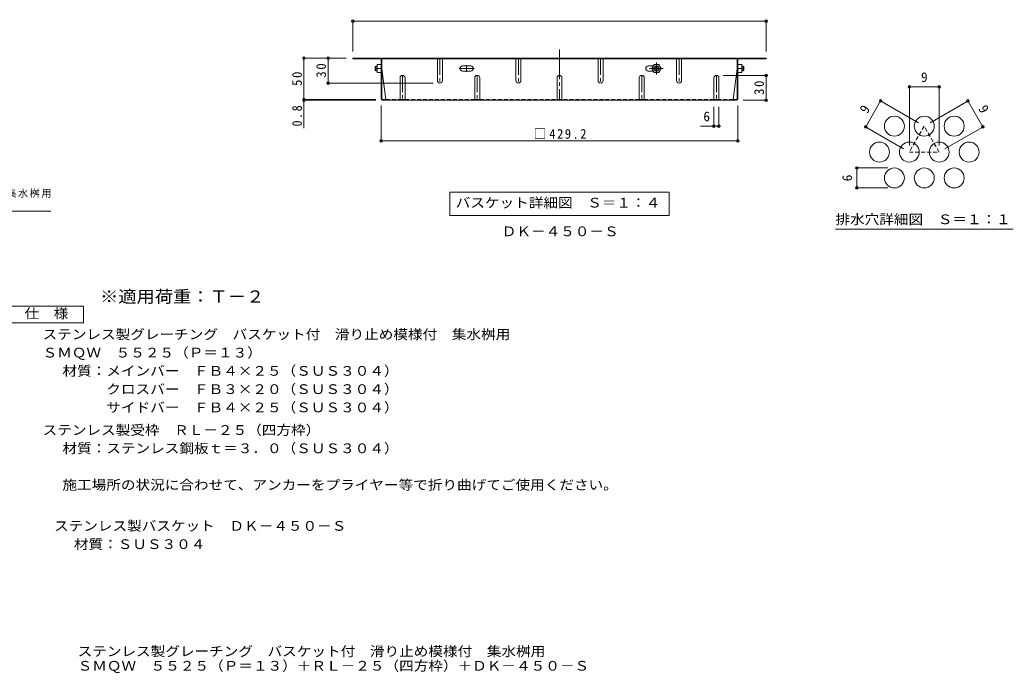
# Model space of a CAD drawing. Units: millimetres at full size, sheet at 1:4, with parts at other scales. Extents: x -887 to 1015, y -780 to 760.
# Drawn here: x -215 to 981, y -780 to 7 of the extents above; entities that cross this region are included whole.
import ezdxf
from ezdxf.enums import TextEntityAlignment as Align

# ---------------------------------------------------------------- set-up
doc = ezdxf.new("R2010")
doc.units = ezdxf.units.MM
doc.header["$LTSCALE"] = 4
doc.header["$PDMODE"] = 32
doc.header["$PDSIZE"] = 3.2
for name, pattern in [('CHAIN1', [8, 5, -1, 1, -1]), ('CHAIN2', [12, 9, -1, 1, -1]), ('DASHED1', [1.8, 1.2, -0.6])]:
    doc.linetypes.add(name, pattern=pattern)
for name, color, linetype, lineweight in [('A-1_躯体', 2, 'Continuous', 9), ('A-4_その他', 7, 'Continuous', 9), ('A-5_文字', 7, 'Continuous', 9), ('A-7_ハッチ', 2, 'Continuous', 9), ('A-8_記号', 2, 'Continuous', 9), ('A-B_ﾊｯﾁ', 2, 'Continuous', 9), ('D-4_その他', 7, 'Continuous', 9), ('D-5_文字', 7, 'Continuous', 9), ('F-4_F-4ﾚｲﾔ', 7, 'Continuous', 9), ('F-5_F-5ﾚｲﾔ', 7, 'Continuous', 9), ('F-6_F-6ﾚｲﾔ', 2, 'Continuous', 9), ('F-7_F-7ﾚｲﾔ', 2, 'Continuous', 9)]:
    doc.layers.add(name, color=color, linetype=linetype, lineweight=lineweight)
doc.styles.add('ＭＳ ゴシック', font='')
doc.styles.get('ＭＳ ゴシック').set_extended_font_data('MS Gothic')

msp = doc.modelspace()

# ---------------------------------------------------------------- linework, layer by layer
at = {"layer": 'A-4_その他'}
for p, q in [((185.79, 6.111), (185.79, -31.548)), ((185.79, 4.911), (683.397, 4.911)), ((683.397, 6.111), (683.397, -31.548)), ((125.709, -39.548), (177.79, -39.548)), ((126.909, -39.548), (126.909, -89.548)), ((155.93, -39.548), (155.93, -69.548)), ((154.73, -69.548), (282.593, -69.548)), ((684.597, -60.348), (631.593, -60.348)), ((683.397, -90.348), (683.397, -60.348)), ((125.709, -89.548), (213.46, -89.548)), ((125.709, -90.348), (213.593, -90.348)), ((126.909, -89.548), (126.909, -124.066)), ((684.597, -90.348), (655.593, -90.348)), ((219.993, -140.506), (219.993, -96.748)), ((620.593, -122.672), (620.593, -98.348)), ((626.593, -122.672), (626.593, -98.348)), ((649.193, -140.506), (649.193, -96.748)), ((604.361, -121.472), (626.593, -121.472)), ((219.993, -139.306), (649.193, -139.306))]:
    msp.add_line(p, q, dxfattribs=at)
for p in [(185.79, 4.911), (683.397, 4.911), (126.909, -39.548), (155.93, -39.548), (683.397, -60.348), (155.93, -69.548), (126.909, -89.548), (126.909, -90.348), (683.397, -90.348), (620.593, -121.472), (626.593, -121.472), (219.993, -139.306), (649.193, -139.306)]:
    msp.add_point(p, dxfattribs=at)
at = {"layer": 'A-5_文字'}
for p, q in [((302.393, -200.984), (566.793, -200.984)), ((302.393, -200.984), (302.393, -228.984)), ((566.793, -200.984), (566.793, -228.984)), ((302.393, -228.984), (566.793, -228.984))]:
    msp.add_line(p, q, dxfattribs=at)
at = {"layer": 'A-7_ハッチ', "linetype": 'CHAIN2'}
msp.add_line((434.593, -28.975), (434.593, -90.348), dxfattribs=at)
at = {"layer": 'A-7_ハッチ'}
for p, q in [((219.193, -39.548), (185.79, -39.548)), ((185.79, -39.548), (185.79, -40.348)), ((219.327, -40.348), (185.79, -40.348)), ((219.993, -88.748), (219.993, -41.015)), ((648.393, -39.548), (220.793, -39.548)), ((220.793, -88.881), (220.793, -39.548)), ((648.393, -40.348), (220.793, -40.348)), ((260.794, -39.548), (260.794, -40.348)), ((608.392, -39.548), (608.392, -40.348)), ((648.393, -88.881), (648.393, -39.548)), ((649.193, -88.748), (649.193, -41.015)), ((649.86, -40.348), (683.397, -40.348)), ((649.993, -39.548), (683.397, -39.548)), ((683.397, -39.548), (683.397, -40.348)), ((220.793, -52.548), (225.405, -89.548)), ((327.693, -48.948), (317.893, -48.948)), ((317.893, -55.148), (327.693, -55.148)), ((541.493, -48.948), (547.433, -48.948)), ((547.433, -55.148), (541.493, -55.148)), ((648.393, -52.548), (643.781, -89.548)), ((221.46, -89.548), (225.405, -89.548)), ((647.593, -90.348), (221.593, -90.348)), ((647.727, -89.548), (643.781, -89.548))]:
    msp.add_line(p, q, dxfattribs=at)
at = {"layer": 'A-7_ハッチ', "linetype": 'CHAIN1'}
for p, q in [((313.793, -52.048), (331.793, -52.048)), ((322.793, -56.148), (322.793, -47.948))]:
    msp.add_line(p, q, dxfattribs=at)
at = {"layer": 'A-7_ハッチ', "linetype": 'DASHED1'}
for p, q in [((225.405, -89.548), (242.593, -89.548)), ((248.593, -89.548), (332.593, -89.548)), ((338.593, -89.548), (431.593, -89.548)), ((530.593, -89.548), (437.593, -89.548)), ((620.593, -89.548), (536.593, -89.548)), ((643.781, -89.548), (626.593, -89.548))]:
    msp.add_line(p, q, dxfattribs=at)
at = {"layer": 'A-7_ハッチ'}
for centre, radius, start, end in [((219.193, -41.148), 1.6, 0, 90), ((219.327, -41.015), 0.667, 0, 90), ((649.993, -41.148), 1.6, 90, 180), ((649.86, -41.015), 0.667, 90, 180), ((317.893, -52.048), 3.1, 90, 270), ((327.693, -52.048), 3.1, 270, 90), ((541.493, -52.048), 3.1, 90, 270), ((221.593, -88.748), 1.6, 180, 270), ((221.46, -88.881), 0.667, 180, 270), ((224.605, -89.548), 0.8, 270, 0), ((644.581, -89.548), 0.8, 180, 270), ((647.593, -88.748), 1.6, 270, 0), ((647.727, -88.881), 0.667, 270, 0)]:
    msp.add_arc(centre, radius, start, end, dxfattribs=at)
at = {"layer": 'A-8_記号', "linetype": 'DASHED1'}
for p, q in [((287.593, -40.748), (287.593, -39.548)), ((293.593, -40.748), (293.593, -39.548)), ((382.093, -40.748), (382.093, -39.548)), ((388.093, -40.748), (388.093, -39.548)), ((481.093, -40.748), (481.093, -39.548)), ((487.093, -40.748), (487.093, -39.548)), ((575.593, -40.748), (575.593, -39.548)), ((581.593, -40.748), (581.593, -39.548))]:
    msp.add_line(p, q, dxfattribs=at)
at = {"layer": 'A-8_記号'}
for p, q in [((287.593, -66.548), (287.593, -40.348)), ((293.593, -66.548), (293.593, -40.348)), ((382.093, -66.548), (382.093, -40.348)), ((388.093, -66.548), (388.093, -40.348)), ((481.093, -66.548), (481.093, -40.348)), ((487.093, -66.548), (487.093, -40.348)), ((575.593, -66.548), (575.593, -40.348)), ((581.593, -66.548), (581.593, -40.348)), ((242.593, -63.348), (242.593, -90.348)), ((248.593, -63.348), (248.593, -90.348)), ((332.593, -63.348), (332.593, -90.348)), ((338.593, -63.348), (338.593, -90.348)), ((431.593, -63.348), (431.593, -90.348)), ((437.593, -63.348), (437.593, -90.348)), ((530.593, -63.348), (530.593, -90.348)), ((536.593, -63.348), (536.593, -90.348)), ((620.593, -63.348), (620.593, -90.348)), ((626.593, -63.348), (626.593, -90.348)), ((242.593, -89.548), (248.593, -89.548)), ((332.593, -89.548), (338.593, -89.548)), ((431.593, -89.548), (437.593, -89.548)), ((530.593, -89.548), (536.593, -89.548)), ((620.593, -89.548), (626.593, -89.548))]:
    msp.add_line(p, q, dxfattribs=at)
at = {"layer": 'A-8_記号', "linetype": 'CHAIN1'}
for p, q in [((290.593, -39.548), (290.593, -69.548)), ((385.093, -39.548), (385.093, -69.548)), ((484.093, -39.548), (484.093, -69.548)), ((578.593, -39.548), (578.593, -69.548)), ((245.593, -60.348), (245.593, -90.748)), ((335.593, -60.348), (335.593, -90.748)), ((533.593, -60.348), (533.593, -90.748)), ((623.593, -60.348), (623.593, -90.348))]:
    msp.add_line(p, q, dxfattribs=at)
at = {"layer": 'A-8_記号'}
for centre, start, end in [((245.593, -63.348), 0, 180), ((290.593, -66.548), 180, 0), ((335.593, -63.348), 0, 180), ((385.093, -66.548), 180, 0), ((434.593, -63.348), 0, 180), ((484.093, -66.548), 180, 0), ((533.593, -63.348), 0, 180), ((578.593, -66.548), 180, 0), ((623.593, -63.348), 0, 180)]:
    msp.add_arc(centre, 3, start, end, dxfattribs=at)
at = {"layer": 'A-B_ﾊｯﾁ'}
for p, q in [((214.993, -57.048), (214.993, -47.048)), ((219.993, -47.048), (214.993, -47.048)), ((545.643, -52.048), (548.53, -47.048)), ((548.53, -47.048), (554.256, -47.048)), ((557.143, -52.048), (554.256, -47.048)), ((649.193, -47.048), (654.193, -47.048)), ((654.193, -57.048), (654.193, -47.048)), ((219.993, -57.048), (214.993, -57.048)), ((219.993, -52.048), (215.426, -52.048)), ((545.643, -52.048), (548.53, -57.048)), ((548.53, -57.048), (554.256, -57.048)), ((557.143, -52.048), (554.256, -57.048)), ((649.193, -52.048), (653.76, -52.048)), ((649.193, -57.048), (654.193, -57.048))]:
    msp.add_line(p, q, dxfattribs=at)
at = {"layer": 'A-B_ﾊｯﾁ', "linetype": 'CHAIN1'}
for p, q in [((551.393, -44.678), (551.393, -59.438)), ((212.307, -52.048), (215.368, -52.048)), ((542.865, -52.048), (559.373, -52.048)), ((656.88, -52.048), (653.818, -52.048))]:
    msp.add_line(p, q, dxfattribs=at)
at = {"layer": 'A-B_ﾊｯﾁ', "color": 3}
for p, q in [((213.293, -49.048), (212.793, -49.548)), ((212.793, -54.548), (212.793, -49.548)), ((213.293, -55.048), (212.793, -54.548)), ((213.293, -55.048), (213.293, -49.048)), ((214.993, -49.048), (213.293, -49.048)), ((214.993, -55.048), (213.293, -55.048)), ((654.193, -49.048), (655.893, -49.048)), ((654.193, -55.048), (655.893, -55.048)), ((655.893, -49.048), (656.393, -49.548)), ((655.893, -55.048), (655.893, -49.048)), ((655.893, -55.048), (656.393, -54.548)), ((656.393, -54.548), (656.393, -49.548))]:
    msp.add_line(p, q, dxfattribs=at)
at = {"layer": 'A-B_ﾊｯﾁ'}
msp.add_circle((551.393, -52.048), 5, dxfattribs=at)
at = {"layer": 'A-B_ﾊｯﾁ', "color": 3}
for radius in [3, 2.458]:
    msp.add_circle((551.393, -52.048), radius, dxfattribs=at)
at = {"layer": 'A-B_ﾊｯﾁ'}
for centre, start, end in [((222.426, -49.548), 160.34634, 199.65367), ((646.76, -49.548), 340.34633, 19.65366), ((222.426, -54.548), 160.34634, 199.65367), ((646.76, -54.548), 340.34633, 19.65366)]:
    msp.add_arc(centre, 7.433, start, end, dxfattribs=at)
at = {"layer": 'D-5_文字'}
msp.add_line((-443.426, -223.798), (-178.046, -223.798), dxfattribs=at)
msp.add_lwpolyline([(-228.713, -358.337), (-228.713, -338.337), (-138.713, -338.337), (-138.713, -358.337)], close=True, dxfattribs=at)
at = {"layer": 'F-4_F-4ﾚｲﾔ'}
for p, q in [((855.869, -73.09), (855.869, -144.668)), ((855.869, -74.29), (891.869, -74.29)), ((891.869, -73.09), (891.869, -144.668)), ((803.346, -122.344), (821.346, -91.167)), ((820.307, -90.567), (866.941, -117.491)), ((927.431, -90.567), (880.797, -117.491)), ((944.392, -122.344), (926.392, -91.167)), ((802.307, -121.744), (848.941, -148.668)), ((945.431, -121.744), (898.797, -148.668)), ((791.588, -171.845), (829.869, -171.845)), ((792.788, -195.845), (792.788, -171.845)), ((791.588, -195.845), (829.869, -195.845))]:
    msp.add_line(p, q, dxfattribs=at)
for p in [(855.869, -74.29), (891.869, -74.29), (821.346, -91.167), (926.392, -91.167), (803.346, -122.344), (944.392, -122.344), (792.788, -171.845), (792.788, -195.845)]:
    msp.add_point(p, dxfattribs=at)
at = {"layer": 'F-6_F-6ﾚｲﾔ', "linetype": 'DASHED1'}
msp.add_lwpolyline([(873.869, -121.491), (855.869, -152.668), (891.869, -152.668)], close=True, dxfattribs=at)
at = {"layer": 'F-6_F-6ﾚｲﾔ'}
for centre in [(837.869, -121.491), (873.869, -121.491), (909.869, -121.491), (819.869, -152.668), (855.869, -152.668), (891.869, -152.668), (927.869, -152.668), (837.869, -183.845), (873.869, -183.845), (909.869, -183.845)]:
    msp.add_circle(centre, 12, dxfattribs=at)
at = {"layer": 'F-7_F-7ﾚｲﾔ', "color": 7}
msp.add_line((766.869, -245.459), (980.869, -245.459), dxfattribs=at)

# ---------------------------------------------------------------- texts
at = {"layer": 'A-1_躯体', "style": 'ＭＳ ゴシック', "width": 1.1}
msp.add_text('ＤＫ－４５０－Ｓ', height=11.73, dxfattribs=at).set_placement((365.061, -257.493), align=Align.BOTTOM_LEFT)
at = {"layer": 'A-4_その他', "color": 2, "style": 'ＭＳ ゴシック'}
msp.add_text('6', height=11.73, dxfattribs=at).set_placement((607.856, -119.072), align=Align.BOTTOM_LEFT)
at = {"layer": 'A-4_その他', "color": 2, "char_height": 11.73, "attachment_point": 7, "rotation": 90, "style": 'ＭＳ ゴシック'}
for s, insert in [('\\T1.27;\\W0.95;30', (153.53, -63.048)), ('\\T1.27;\\W0.95;50', (124.509, -73.048)), ('\\T1.27;\\W0.95;30', (680.997, -83.848)), ('\\T1.27;\\W0.9;0.8', (124.509, -121.811))]:
    msp.add_mtext(s, dxfattribs=dict(at, insert=insert))
at = {"layer": 'A-4_その他', "color": 2, "insert": (403.593, -136.906), "char_height": 11.73, "attachment_point": 7, "style": 'ＭＳ ゴシック'}
msp.add_mtext('\\T1.23;\\W0.95;□429.2', dxfattribs=at)
at = {"layer": 'A-5_文字', "color": 2, "style": 'ＭＳ ゴシック', "width": 1.1}
msp.add_text('バスケット詳細図\u3000Ｓ＝１：４', height=11.73, dxfattribs=at).set_placement((309.593, -222.984), align=Align.BOTTOM_LEFT)
at = {"layer": 'D-4_その他', "color": 2, "style": 'ＭＳ ゴシック', "width": 1.1}
for s, p in [('ステンレス製バスケット\u3000ＤＫ－４５０－Ｓ', (-174.1, -612.129)), ('材質：ＳＵＳ３０４', (-150.215, -634.129))]:
    msp.add_text(s, height=11.73, dxfattribs=at).set_placement(p, align=Align.BOTTOM_LEFT)
at = {"layer": 'D-5_文字', "color": 3, "style": 'ＭＳ ゴシック', "width": 1.1}
msp.add_text('※適用荷重：Ｔ－２', height=14.66, dxfattribs=at).set_placement((-118.713, -338.337), align=Align.BOTTOM_LEFT)
at = {"layer": 'D-5_文字', "color": 2, "style": 'ＭＳ ゴシック', "width": 1.1}
for s, p in [('仕\u3000様', (-209.713, -356.337)), ('ステンレス製グレーチング\u3000バスケット付\u3000滑り止め模様付\u3000集水桝用', (-187.877, -381.506)), ('ＳＭＱＷ\u3000５５２５（Ｐ＝１３）', (-187.877, -403.506)), ('材質：メインバー\u3000ＦＢ４×２５（ＳＵＳ３０４）', (-163.992, -425.506)), ('\u3000\u3000\u3000クロスバー\u3000ＦＢ３×２０（ＳＵＳ３０４）', (-163.992, -447.506)), ('\u3000\u3000\u3000サイドバー\u3000ＦＢ４×２５（ＳＵＳ３０４）', (-163.992, -469.506)), ('ステンレス製受枠\u3000ＲＬ－２５（四方枠）', (-187.877, -496.743)), ('材質：ステンレス鋼板ｔ＝３．０（ＳＵＳ３０４）', (-163.992, -518.743)), ('施工場所の状況に合わせて、アンカーをプライヤー等で折り曲げてご使用ください。', (-163.992, -562.743))]:
    msp.add_text(s, height=11.73, dxfattribs=at).set_placement(p, align=Align.BOTTOM_LEFT)
at = {"layer": 'D-5_文字', "insert": (-442.046, -207.735), "char_height": 8.798, "attachment_point": 7, "style": 'ＭＳ ゴシック'}
msp.add_mtext('\\T1.17;バスケット付\u3000滑り止め模様付\u3000集水桝用', dxfattribs=at)
at = {"layer": 'F-4_F-4ﾚｲﾔ', "color": 2, "style": 'ＭＳ ゴシック'}
msp.add_text('9', height=11.73, dxfattribs=at).set_placement((869.869, -71.89), align=Align.BOTTOM_LEFT)
for s, rotation, p in [('9', 60, (808.267, -109.02)), ('9', 300, (935.47, -102.092)), ('6', 90, (790.388, -187.845))]:
    msp.add_text(s, height=11.73, rotation=rotation, dxfattribs=at).set_placement(p, align=Align.BOTTOM_LEFT)
at = {"layer": 'F-5_F-5ﾚｲﾔ', "color": 2, "style": 'ＭＳ ゴシック', "width": 1.1}
for s, p in [('ステンレス製グレーチング\u3000バスケット付\u3000滑り止め模様付\u3000集水桝用', (-145.731, -763.143)), ('ＳＭＱＷ\u3000５５２５（Ｐ＝１３）＋ＲＬ－２５（四方枠）＋ＤＫ－４５０－Ｓ', (-145.731, -780.62))]:
    msp.add_text(s, height=11.73, dxfattribs=at).set_placement(p, align=Align.BOTTOM_LEFT)
at = {"layer": 'F-7_F-7ﾚｲﾔ', "style": 'ＭＳ ゴシック', "width": 1.1}
msp.add_text('排水穴詳細図\u3000Ｓ＝１：１', height=11.73, dxfattribs=at).set_placement((766.869, -243.001), align=Align.BOTTOM_LEFT)

doc.saveas('drawing.dxf')
